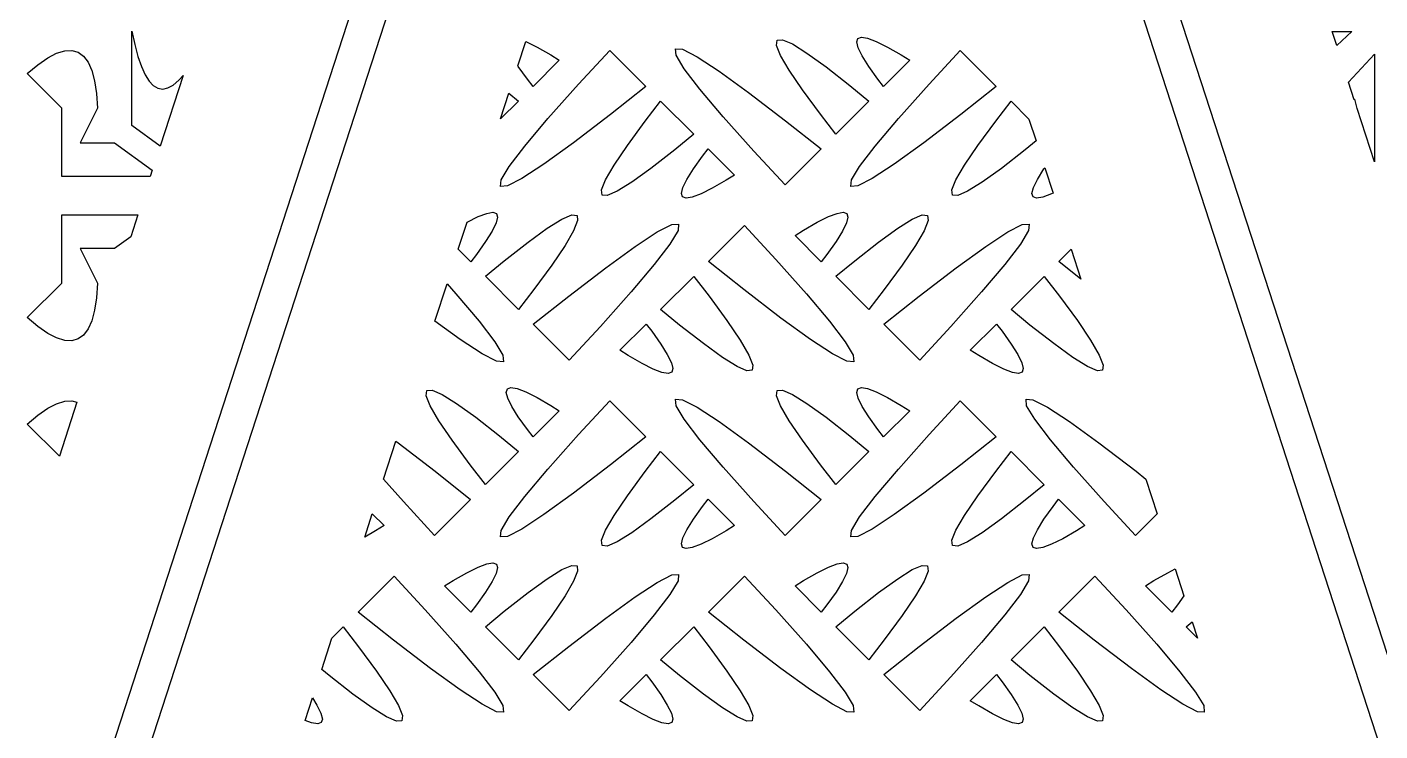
# Model space of a CAD drawing. Header units: metres. Extents: x 20 to 1108, y 20 to 485.
# Drawn here: x 578.9 to 694.7, y 323.8 to 384.1 of the extents above; entities that cross this region are included whole.
import ezdxf

# ---------------------------------------------------------------- set-up
doc = ezdxf.new("R2010")
doc.units = ezdxf.units.M

msp = doc.modelspace()

# ---------------------------------------------------------------- linework, layer by layer
for p, q in [((563.926, 253.826), (638.926, 484.652)), ((642.081, 484.652), (567.081, 253.826)), ((717.081, 253.826), (642.081, 484.652)), ((645.235, 484.652), (720.235, 253.826)), ((587.91, 375.661), (587.91, 383.731)), ((587.91, 383.731), (588.149, 382.579)), ((690.654, 383.7), (692.349, 383.7)), ((691.044, 382.501), (690.654, 383.7)), ((692.349, 383.7), (691.044, 382.501)), ((588.149, 382.579), (588.418, 381.56)), ((620.945, 380.771), (621.621, 382.852)), ((621.621, 382.852), (621.625, 382.851)), ((621.625, 382.851), (622.587, 382.368)), ((622.587, 382.368), (623.767, 381.691)), ((634.502, 381.662), (634.452, 382.216)), ((634.452, 382.216), (635.043, 382.177)), ((643.1, 382.508), (643.154, 382.956)), ((643.442, 381.651), (643.1, 382.508)), ((643.154, 382.956), (643.603, 382.998)), ((643.603, 382.998), (644.45, 382.632)), ((644.45, 382.632), (645.696, 381.858)), ((649.955, 382.81), (650.047, 383.113)), ((650.079, 382.309), (649.955, 382.81)), ((650.047, 383.113), (650.355, 383.223)), ((650.422, 381.609), (650.079, 382.309)), ((650.355, 383.223), (650.88, 383.134)), ((650.88, 383.134), (651.625, 382.851)), ((651.625, 382.851), (652.587, 382.368)), ((652.587, 382.368), (653.767, 381.691)), ((579.848, 380.861), (580.691, 381.443)), ((580.691, 381.443), (581.459, 381.839)), ((581.459, 381.839), (582.15, 382.052)), ((582.15, 382.052), (582.765, 382.081)), ((582.765, 382.081), (583.304, 381.927)), ((583.304, 381.927), (583.767, 381.588)), ((583.767, 381.588), (584.154, 381.068)), ((584.154, 381.068), (584.465, 380.361)), ((588.418, 381.56), (588.711, 380.697)), ((624.489, 381.238), (622.242, 378.991)), ((623.767, 381.691), (624.489, 381.238)), ((626.146, 379.193), (628.817, 382.085)), ((628.817, 382.085), (631.9, 379.003)), ((635.195, 380.508), (634.502, 381.662)), ((635.043, 382.177), (636.281, 381.542)), ((636.281, 381.542), (638.166, 380.31)), ((644.18, 380.381), (643.442, 381.651)), ((645.696, 381.858), (647.339, 380.672)), ((650.981, 380.711), (650.422, 381.609)), ((654.489, 381.238), (652.242, 378.991)), ((653.767, 381.691), (654.489, 381.238)), ((656.146, 379.193), (658.817, 382.085)), ((658.817, 382.085), (661.9, 379.003)), ((692.067, 379.353), (694.283, 381.767)), ((694.283, 381.767), (694.283, 372.531)), ((578.931, 380.1), (579.848, 380.861)), ((581.913, 377.142), (578.931, 380.1)), ((584.465, 380.361), (584.701, 379.472)), ((588.711, 380.697), (589.029, 379.994)), ((589.029, 379.994), (589.37, 379.45)), ((592.286, 379.941), (590.316, 373.877)), ((591.918, 379.527), (592.286, 379.941)), ((620.981, 380.711), (620.945, 380.771)), ((621.758, 379.618), (620.981, 380.711)), ((636.534, 378.755), (635.195, 380.508)), ((638.166, 380.31), (640.695, 378.479)), ((645.317, 378.704), (644.18, 380.381)), ((647.339, 380.672), (649.378, 379.079)), ((651.758, 379.618), (650.981, 380.711)), ((584.701, 379.472), (584.86, 378.398)), ((589.37, 379.45), (589.735, 379.066)), ((589.735, 379.066), (590.125, 378.838)), ((590.125, 378.838), (590.537, 378.773)), ((590.537, 378.773), (590.974, 378.864)), ((590.974, 378.864), (591.435, 379.116)), ((591.435, 379.116), (591.918, 379.527)), ((622.242, 378.991), (621.758, 379.618)), ((623.518, 376.246), (626.146, 379.193)), ((631.9, 379.003), (628.868, 376.602)), ((638.518, 376.406), (636.534, 378.755)), ((649.378, 379.079), (650.999, 377.748)), ((652.242, 378.991), (651.758, 379.618)), ((653.518, 376.246), (656.146, 379.193)), ((661.9, 379.003), (658.868, 376.602)), ((692.551, 377.86), (692.067, 379.353)), ((584.86, 378.398), (584.944, 377.141)), ((619.464, 376.214), (620.181, 378.419)), ((620.999, 377.748), (619.464, 376.214)), ((620.181, 378.419), (620.999, 377.748)), ((631.85, 376.035), (633.167, 377.736)), ((633.167, 377.736), (635.998, 374.905)), ((640.695, 378.479), (643.868, 376.051)), ((646.85, 376.617), (645.317, 378.704)), ((650.999, 377.748), (648.167, 374.916)), ((661.85, 376.035), (663.167, 377.736)), ((663.167, 377.736), (664.701, 376.202)), ((692.603, 377.894), (692.551, 377.86)), ((692.798, 377.103), (692.603, 377.894)), ((581.913, 371.302), (581.913, 377.142)), ((584.944, 377.141), (583.461, 374.178)), ((628.868, 376.602), (625.695, 374.173)), ((648.167, 374.916), (646.85, 376.617)), ((658.868, 376.602), (655.695, 374.173)), ((694.283, 372.531), (692.798, 377.103)), ((590.316, 373.877), (587.91, 375.661)), ((621.534, 373.898), (623.518, 376.246)), ((630.317, 373.948), (631.85, 376.035)), ((641.146, 373.459), (638.518, 376.406)), ((643.868, 376.051), (646.9, 373.65)), ((651.534, 373.898), (653.518, 376.246)), ((660.317, 373.948), (661.85, 376.035)), ((664.701, 376.202), (665.307, 374.337)), ((583.461, 374.178), (586.425, 374.178)), ((586.425, 374.178), (589.646, 371.818)), ((625.695, 374.173), (623.166, 372.343)), ((635.998, 374.905), (634.378, 373.573)), ((655.695, 374.173), (653.166, 372.343)), ((665.307, 374.337), (664.378, 373.573)), ((620.195, 372.145), (621.534, 373.898)), ((629.18, 372.272), (630.317, 373.948)), ((634.378, 373.573), (632.339, 371.981)), ((635.981, 371.942), (636.758, 373.034)), ((636.758, 373.034), (637.242, 373.661)), ((637.242, 373.661), (639.489, 371.414)), ((643.817, 370.568), (641.146, 373.459)), ((646.9, 373.65), (643.817, 370.568)), ((650.195, 372.145), (651.534, 373.898)), ((659.18, 372.272), (660.317, 373.948)), ((664.378, 373.573), (662.339, 371.981)), ((589.646, 371.818), (589.479, 371.302)), ((619.502, 370.99), (620.195, 372.145)), ((623.166, 372.343), (621.281, 371.11)), ((628.442, 371.003), (629.18, 372.272)), ((632.339, 371.981), (630.696, 370.795)), ((635.422, 371.044), (635.981, 371.942)), ((649.502, 370.99), (650.195, 372.145)), ((653.166, 372.343), (651.281, 371.11)), ((658.442, 371.003), (659.18, 372.272)), ((662.339, 371.981), (660.696, 370.795)), ((665.422, 371.044), (665.981, 371.942)), ((665.981, 371.942), (666.052, 372.041)), ((666.052, 372.041), (666.758, 369.869)), ((589.479, 371.302), (581.913, 371.302)), ((619.452, 370.437), (619.502, 370.99)), ((621.281, 371.11), (620.043, 370.476)), ((628.1, 370.145), (628.442, 371.003)), ((630.696, 370.795), (629.45, 370.021)), ((635.079, 370.344), (635.422, 371.044)), ((638.767, 370.962), (637.587, 370.284)), ((639.489, 371.414), (638.767, 370.962)), ((649.452, 370.437), (649.502, 370.99)), ((651.281, 371.11), (650.043, 370.476)), ((658.1, 370.145), (658.442, 371.003)), ((660.696, 370.795), (659.45, 370.021)), ((665.079, 370.344), (665.422, 371.044)), ((620.043, 370.476), (619.452, 370.437)), ((628.154, 369.696), (628.1, 370.145)), ((628.603, 369.654), (628.154, 369.696)), ((629.45, 370.021), (628.603, 369.654)), ((634.955, 369.843), (635.079, 370.344)), ((635.047, 369.539), (634.955, 369.843)), ((635.355, 369.43), (635.047, 369.539)), ((635.88, 369.519), (635.355, 369.43)), ((636.625, 369.802), (635.88, 369.519)), ((637.587, 370.284), (636.625, 369.802)), ((650.043, 370.476), (649.452, 370.437)), ((658.154, 369.696), (658.1, 370.145)), ((658.603, 369.654), (658.154, 369.696)), ((659.45, 370.021), (658.603, 369.654)), ((664.955, 369.843), (665.079, 370.344)), ((665.047, 369.539), (664.955, 369.843)), ((665.355, 369.43), (665.047, 369.539)), ((665.88, 369.519), (665.355, 369.43)), ((666.625, 369.802), (665.88, 369.519)), ((666.758, 369.869), (666.625, 369.802)), ((581.913, 362.163), (581.913, 368.003)), ((581.913, 368.003), (588.407, 368.003)), ((588.407, 368.003), (587.8, 366.135)), ((615.842, 365.068), (616.593, 367.377)), ((616.593, 367.377), (617.537, 367.851)), ((617.537, 367.851), (618.281, 368.134)), ((618.281, 368.134), (618.806, 368.223)), ((619.083, 367.308), (618.74, 366.609)), ((618.806, 368.223), (619.115, 368.113)), ((619.207, 367.81), (619.083, 367.308)), ((619.115, 368.113), (619.207, 367.81)), ((623.465, 366.858), (624.712, 367.632)), ((624.712, 367.632), (625.558, 367.998)), ((625.558, 367.998), (626.007, 367.956)), ((626.061, 367.508), (625.719, 366.65)), ((626.007, 367.956), (626.061, 367.508)), ((632.88, 366.542), (634.119, 367.177)), ((634.119, 367.177), (634.71, 367.216)), ((634.71, 367.216), (634.66, 366.662)), ((645.394, 366.691), (646.575, 367.368)), ((646.575, 367.368), (647.537, 367.851)), ((647.537, 367.851), (648.281, 368.134)), ((648.281, 368.134), (648.806, 368.223)), ((649.083, 367.308), (648.74, 366.609)), ((648.806, 368.223), (649.115, 368.113)), ((649.207, 367.81), (649.083, 367.308)), ((649.115, 368.113), (649.207, 367.81)), ((653.465, 366.858), (654.712, 367.632)), ((654.712, 367.632), (655.558, 367.998)), ((655.558, 367.998), (656.007, 367.956)), ((656.061, 367.508), (655.719, 366.65)), ((656.007, 367.956), (656.061, 367.508)), ((662.88, 366.542), (664.119, 367.177)), ((664.119, 367.177), (664.71, 367.216)), ((664.71, 367.216), (664.66, 366.662)), ((587.8, 366.135), (586.425, 365.127)), ((618.74, 366.609), (618.18, 365.711)), ((621.823, 365.672), (623.465, 366.858)), ((625.719, 366.65), (624.98, 365.38)), ((630.996, 365.31), (632.88, 366.542)), ((634.66, 366.662), (633.966, 365.508)), ((637.261, 364.003), (640.344, 367.085)), ((640.344, 367.085), (643.015, 364.193)), ((644.672, 366.238), (645.394, 366.691)), ((646.92, 363.991), (644.672, 366.238)), ((648.74, 366.609), (648.18, 365.711)), ((651.823, 365.672), (653.465, 366.858)), ((655.719, 366.65), (654.98, 365.38)), ((660.996, 365.31), (662.88, 366.542)), ((664.66, 366.662), (663.966, 365.508)), ((586.425, 365.127), (583.461, 365.127)), ((583.461, 365.127), (584.944, 362.164)), ((616.92, 363.991), (615.842, 365.068)), ((618.18, 365.711), (617.403, 364.618)), ((619.784, 364.079), (621.823, 365.672)), ((624.98, 365.38), (623.844, 363.704)), ((628.466, 363.48), (630.996, 365.31)), ((633.966, 365.508), (632.627, 363.755)), ((648.18, 365.711), (647.403, 364.618)), ((649.784, 364.079), (651.823, 365.672)), ((654.98, 365.38), (653.844, 363.704)), ((658.466, 363.48), (660.996, 365.31)), ((663.966, 365.508), (662.627, 363.755)), ((667.261, 364.003), (668.321, 365.063)), ((668.321, 365.063), (669.151, 362.506)), ((617.403, 364.618), (616.92, 363.991)), ((618.164, 362.747), (619.784, 364.079)), ((623.844, 363.704), (622.311, 361.617)), ((632.627, 363.755), (630.643, 361.406)), ((640.294, 361.602), (637.261, 364.003)), ((643.015, 364.193), (645.643, 361.246)), ((647.403, 364.618), (646.92, 363.991)), ((648.164, 362.747), (649.784, 364.079)), ((653.844, 363.704), (652.311, 361.617)), ((662.627, 363.755), (660.643, 361.406)), ((669.151, 362.506), (667.261, 364.003)), ((620.995, 359.916), (618.164, 362.747)), ((625.294, 361.051), (628.466, 363.48)), ((633.163, 359.904), (635.995, 362.736)), ((635.995, 362.736), (637.311, 361.035)), ((650.995, 359.916), (648.164, 362.747)), ((655.294, 361.051), (658.466, 363.48)), ((663.163, 359.904), (665.995, 362.736)), ((665.995, 362.736), (667.311, 361.035)), ((578.931, 359.205), (581.913, 362.163)), ((584.944, 362.164), (584.86, 360.907)), ((613.839, 358.903), (614.88, 362.104)), ((614.88, 362.104), (615.643, 361.246)), ((622.311, 361.617), (620.995, 359.916)), ((630.643, 361.406), (628.015, 358.459)), ((643.466, 359.174), (640.294, 361.602)), ((652.311, 361.617), (650.995, 359.916)), ((660.643, 361.406), (658.015, 358.459)), ((584.86, 360.907), (584.701, 359.833)), ((615.643, 361.246), (617.628, 358.898)), ((622.261, 358.65), (625.294, 361.051)), ((637.311, 361.035), (638.844, 358.948)), ((645.643, 361.246), (647.628, 358.898)), ((652.261, 358.65), (655.294, 361.051)), ((667.311, 361.035), (668.844, 358.948)), ((579.848, 358.444), (578.931, 359.205)), ((584.701, 359.833), (584.465, 358.944)), ((634.784, 358.573), (633.163, 359.904)), ((645.996, 357.343), (643.466, 359.174)), ((664.784, 358.573), (663.163, 359.904)), ((580.691, 357.862), (579.848, 358.444)), ((584.154, 358.237), (583.767, 357.717)), ((584.465, 358.944), (584.154, 358.237)), ((615.996, 357.343), (613.839, 358.903)), ((617.628, 358.898), (618.966, 357.145)), ((625.344, 355.568), (622.261, 358.65)), ((628.015, 358.459), (625.344, 355.568)), ((629.672, 356.414), (631.92, 358.661)), ((631.92, 358.661), (632.403, 358.034)), ((632.403, 358.034), (633.18, 356.942)), ((636.823, 356.981), (634.784, 358.573)), ((638.844, 358.948), (639.981, 357.272)), ((647.628, 358.898), (648.966, 357.145)), ((655.344, 355.568), (652.261, 358.65)), ((658.015, 358.459), (655.344, 355.568)), ((659.672, 356.414), (661.92, 358.661)), ((661.92, 358.661), (662.403, 358.034)), ((662.403, 358.034), (663.18, 356.942)), ((666.823, 356.981), (664.784, 358.573)), ((668.844, 358.948), (669.981, 357.272)), ((581.459, 357.466), (580.691, 357.862)), ((582.15, 357.253), (581.459, 357.466)), ((582.765, 357.224), (582.15, 357.253)), ((583.304, 357.378), (582.765, 357.224)), ((583.767, 357.717), (583.304, 357.378)), ((617.88, 356.11), (615.996, 357.343)), ((618.966, 357.145), (619.66, 355.99)), ((633.18, 356.942), (633.74, 356.044)), ((638.465, 355.795), (636.823, 356.981)), ((639.981, 357.272), (640.719, 356.002)), ((647.88, 356.11), (645.996, 357.343)), ((648.966, 357.145), (649.66, 355.99)), ((663.18, 356.942), (663.74, 356.044)), ((668.465, 355.795), (666.823, 356.981)), ((669.981, 357.272), (670.719, 356.002)), ((619.119, 355.476), (617.88, 356.11)), ((619.66, 355.99), (619.71, 355.437)), ((630.394, 355.962), (629.672, 356.414)), ((631.575, 355.284), (630.394, 355.962)), ((633.74, 356.044), (634.083, 355.344)), ((639.712, 355.021), (638.465, 355.795)), ((640.719, 356.002), (641.061, 355.145)), ((649.119, 355.476), (647.88, 356.11)), ((649.66, 355.99), (649.71, 355.437)), ((660.394, 355.962), (659.672, 356.414)), ((661.575, 355.284), (660.394, 355.962)), ((663.74, 356.044), (664.083, 355.344)), ((669.712, 355.021), (668.465, 355.795)), ((670.719, 356.002), (671.061, 355.145)), ((619.71, 355.437), (619.119, 355.476)), ((632.537, 354.802), (631.575, 355.284)), ((633.281, 354.519), (632.537, 354.802)), ((633.806, 354.43), (633.281, 354.519)), ((634.115, 354.539), (633.806, 354.43)), ((634.083, 355.344), (634.207, 354.843)), ((634.207, 354.843), (634.115, 354.539)), ((640.558, 354.654), (639.712, 355.021)), ((641.007, 354.696), (640.558, 354.654)), ((641.061, 355.145), (641.007, 354.696)), ((649.71, 355.437), (649.119, 355.476)), ((662.537, 354.802), (661.575, 355.284)), ((663.281, 354.519), (662.537, 354.802)), ((663.806, 354.43), (663.281, 354.519)), ((664.115, 354.539), (663.806, 354.43)), ((664.083, 355.344), (664.207, 354.843)), ((664.207, 354.843), (664.115, 354.539)), ((670.558, 354.654), (669.712, 355.021)), ((671.007, 354.696), (670.558, 354.654)), ((671.061, 355.145), (671.007, 354.696)), ((613.1, 352.508), (613.154, 352.956)), ((613.442, 351.651), (613.1, 352.508)), ((613.154, 352.956), (613.603, 352.999)), ((613.603, 352.999), (614.45, 352.633)), ((614.45, 352.633), (615.696, 351.857)), ((619.955, 352.809), (620.047, 353.113)), ((620.079, 352.308), (619.955, 352.809)), ((620.047, 353.113), (620.355, 353.222)), ((620.422, 351.608), (620.079, 352.308)), ((620.355, 353.222), (620.88, 353.134)), ((620.88, 353.134), (621.625, 352.85)), ((621.625, 352.85), (622.587, 352.368)), ((622.587, 352.368), (623.767, 351.691)), ((634.502, 351.662), (634.452, 352.216)), ((634.452, 352.216), (635.043, 352.178)), ((635.043, 352.178), (636.281, 351.542)), ((643.1, 352.508), (643.154, 352.956)), ((643.442, 351.651), (643.1, 352.508)), ((643.154, 352.956), (643.603, 352.999)), ((643.603, 352.999), (644.45, 352.633)), ((644.45, 352.633), (645.696, 351.857)), ((649.955, 352.809), (650.047, 353.113)), ((650.079, 352.308), (649.955, 352.809)), ((650.047, 353.113), (650.355, 353.222)), ((650.422, 351.608), (650.079, 352.308)), ((650.355, 353.222), (650.88, 353.134)), ((650.88, 353.134), (651.625, 352.85)), ((651.625, 352.85), (652.587, 352.368)), ((652.587, 352.368), (653.767, 351.691)), ((664.502, 351.662), (664.452, 352.216)), ((664.452, 352.216), (665.043, 352.178)), ((665.043, 352.178), (666.281, 351.542)), ((579.848, 350.861), (580.691, 351.443)), ((580.691, 351.443), (581.459, 351.839)), ((581.459, 351.839), (582.15, 352.052)), ((583.194, 351.958), (581.698, 347.354)), ((582.15, 352.052), (582.765, 352.081)), ((582.765, 352.081), (583.194, 351.958)), ((614.18, 350.382), (613.442, 351.651)), ((615.696, 351.857), (617.339, 350.673)), ((620.981, 350.712), (620.422, 351.608)), ((624.489, 351.238), (622.242, 348.991)), ((623.767, 351.691), (624.489, 351.238)), ((626.146, 349.193), (628.817, 352.085)), ((628.817, 352.085), (631.9, 349.003)), ((635.195, 350.508), (634.502, 351.662)), ((636.281, 351.542), (638.166, 350.309)), ((644.18, 350.382), (643.442, 351.651)), ((645.696, 351.857), (647.339, 350.673)), ((650.981, 350.712), (650.422, 351.608)), ((654.489, 351.238), (652.242, 348.991)), ((653.767, 351.691), (654.489, 351.238)), ((656.146, 349.193), (658.817, 352.085)), ((658.817, 352.085), (661.9, 349.003)), ((665.195, 350.508), (664.502, 351.662)), ((666.281, 351.542), (668.166, 350.309)), ((578.931, 350.1), (579.848, 350.861)), ((581.698, 347.354), (578.931, 350.1)), ((615.317, 348.704), (614.18, 350.382)), ((617.339, 350.673), (619.378, 349.079)), ((621.758, 349.618), (620.981, 350.712)), ((636.534, 348.756), (635.195, 350.508)), ((638.166, 350.309), (640.695, 348.479)), ((645.317, 348.704), (644.18, 350.382)), ((647.339, 350.673), (649.378, 349.079)), ((651.758, 349.618), (650.981, 350.712)), ((666.534, 348.756), (665.195, 350.508)), ((668.166, 350.309), (670.695, 348.479)), ((616.85, 346.617), (615.317, 348.704)), ((619.378, 349.079), (620.999, 347.748)), ((622.242, 348.991), (621.758, 349.618)), ((623.518, 346.246), (626.146, 349.193)), ((631.9, 349.003), (628.868, 346.601)), ((638.518, 346.406), (636.534, 348.756)), ((646.85, 346.617), (645.317, 348.704)), ((649.378, 349.079), (650.999, 347.748)), ((652.242, 348.991), (651.758, 349.618)), ((653.518, 346.246), (656.146, 349.193)), ((661.9, 349.003), (658.868, 346.601)), ((668.518, 346.406), (666.534, 348.756)), ((609.442, 345.369), (610.499, 348.62)), ((610.499, 348.62), (610.695, 348.479)), ((610.695, 348.479), (613.868, 346.052)), ((620.999, 347.748), (618.167, 344.916)), ((631.85, 346.035), (633.167, 347.736)), ((633.167, 347.736), (635.998, 344.904)), ((640.695, 348.479), (643.868, 346.052)), ((650.999, 347.748), (648.167, 344.916)), ((661.85, 346.035), (663.167, 347.736)), ((663.167, 347.736), (665.998, 344.904)), ((670.695, 348.479), (673.868, 346.052)), ((618.167, 344.916), (616.85, 346.617)), ((628.868, 346.601), (625.695, 344.173)), ((641.146, 343.459), (638.518, 346.406)), ((648.167, 344.916), (646.85, 346.617)), ((658.868, 346.601), (655.695, 344.173)), ((671.146, 343.459), (668.518, 346.406)), ((611.146, 343.459), (609.442, 345.369)), ((613.868, 346.052), (616.9, 343.65)), ((621.534, 343.897), (623.518, 346.246)), ((630.317, 343.948), (631.85, 346.035)), ((643.868, 346.052), (646.9, 343.65)), ((651.534, 343.897), (653.518, 346.246)), ((660.317, 343.948), (661.85, 346.035)), ((673.868, 346.052), (674.715, 345.38)), ((674.715, 345.38), (675.675, 342.425)), ((625.695, 344.173), (623.166, 342.343)), ((635.998, 344.904), (634.378, 343.573)), ((655.695, 344.173), (653.166, 342.343)), ((665.998, 344.904), (664.378, 343.573)), ((613.817, 340.568), (611.146, 343.459)), ((616.9, 343.65), (613.817, 340.568)), ((620.195, 342.145), (621.534, 343.897)), ((629.18, 342.271), (630.317, 343.948)), ((634.378, 343.573), (632.339, 341.98)), ((635.981, 341.941), (636.758, 343.034)), ((636.758, 343.034), (637.242, 343.661)), ((637.242, 343.661), (639.489, 341.414)), ((643.817, 340.568), (641.146, 343.459)), ((646.9, 343.65), (643.817, 340.568)), ((650.195, 342.145), (651.534, 343.897)), ((659.18, 342.271), (660.317, 343.948)), ((664.378, 343.573), (662.339, 341.98)), ((665.981, 341.941), (666.758, 343.034)), ((666.758, 343.034), (667.242, 343.661)), ((667.242, 343.661), (669.489, 341.414)), ((673.817, 340.568), (671.146, 343.459)), ((607.837, 340.428), (608.484, 342.419)), ((608.484, 342.419), (609.489, 341.414)), ((619.502, 340.99), (620.195, 342.145)), ((623.166, 342.343), (621.281, 341.11)), ((628.442, 341.003), (629.18, 342.271)), ((632.339, 341.98), (630.696, 340.795)), ((635.422, 341.045), (635.981, 341.941)), ((649.502, 340.99), (650.195, 342.145)), ((653.166, 342.343), (651.281, 341.11)), ((658.442, 341.003), (659.18, 342.271)), ((662.339, 341.98), (660.696, 340.795)), ((665.422, 341.045), (665.981, 341.941)), ((675.675, 342.425), (673.817, 340.568)), ((608.767, 340.962), (607.837, 340.428)), ((609.489, 341.414), (608.767, 340.962)), ((619.452, 340.437), (619.502, 340.99)), ((621.281, 341.11), (620.043, 340.475)), ((628.1, 340.145), (628.442, 341.003)), ((630.696, 340.795), (629.45, 340.02)), ((635.079, 340.345), (635.422, 341.045)), ((638.767, 340.962), (637.587, 340.284)), ((639.489, 341.414), (638.767, 340.962)), ((649.452, 340.437), (649.502, 340.99)), ((651.281, 341.11), (650.043, 340.475)), ((658.1, 340.145), (658.442, 341.003)), ((660.696, 340.795), (659.45, 340.02)), ((665.079, 340.345), (665.422, 341.045)), ((668.767, 340.962), (667.587, 340.284)), ((669.489, 341.414), (668.767, 340.962)), ((620.043, 340.475), (619.452, 340.437)), ((628.154, 339.696), (628.1, 340.145)), ((628.603, 339.653), (628.154, 339.696)), ((629.45, 340.02), (628.603, 339.653)), ((634.955, 339.844), (635.079, 340.345)), ((635.047, 339.539), (634.955, 339.844)), ((635.355, 339.431), (635.047, 339.539)), ((635.88, 339.519), (635.355, 339.431)), ((636.625, 339.803), (635.88, 339.519)), ((637.587, 340.284), (636.625, 339.803)), ((650.043, 340.475), (649.452, 340.437)), ((658.154, 339.696), (658.1, 340.145)), ((658.603, 339.653), (658.154, 339.696)), ((659.45, 340.02), (658.603, 339.653)), ((664.955, 339.844), (665.079, 340.345)), ((665.047, 339.539), (664.955, 339.844)), ((665.355, 339.431), (665.047, 339.539)), ((665.88, 339.519), (665.355, 339.431)), ((666.625, 339.803), (665.88, 339.519)), ((667.587, 340.284), (666.625, 339.803)), ((618.281, 338.134), (618.806, 338.222)), ((618.806, 338.222), (619.115, 338.113)), ((648.281, 338.134), (648.806, 338.222)), ((648.806, 338.222), (649.115, 338.113)), ((607.261, 334.003), (610.344, 337.085)), ((610.344, 337.085), (613.015, 334.193)), ((615.394, 336.691), (616.575, 337.368)), ((616.575, 337.368), (617.537, 337.85)), ((617.537, 337.85), (618.281, 338.134)), ((619.083, 337.308), (618.74, 336.608)), ((619.207, 337.809), (619.083, 337.308)), ((619.115, 338.113), (619.207, 337.809)), ((623.465, 336.858), (624.712, 337.633)), ((624.712, 337.633), (625.558, 337.999)), ((625.558, 337.999), (626.007, 337.956)), ((626.061, 337.508), (625.719, 336.65)), ((626.007, 337.956), (626.061, 337.508)), ((632.88, 336.542), (634.119, 337.178)), ((634.119, 337.178), (634.71, 337.216)), ((634.71, 337.216), (634.66, 336.662)), ((637.261, 334.003), (640.344, 337.085)), ((640.344, 337.085), (643.015, 334.193)), ((645.394, 336.691), (646.575, 337.368)), ((646.575, 337.368), (647.537, 337.85)), ((647.537, 337.85), (648.281, 338.134)), ((649.083, 337.308), (648.74, 336.608)), ((649.207, 337.809), (649.083, 337.308)), ((649.115, 338.113), (649.207, 337.809)), ((653.465, 336.858), (654.712, 337.633)), ((654.712, 337.633), (655.558, 337.999)), ((655.558, 337.999), (656.007, 337.956)), ((656.061, 337.508), (655.719, 336.65)), ((656.007, 337.956), (656.061, 337.508)), ((662.88, 336.542), (664.119, 337.178)), ((664.119, 337.178), (664.71, 337.216)), ((664.71, 337.216), (664.66, 336.662)), ((667.261, 334.003), (670.344, 337.085)), ((670.344, 337.085), (673.015, 334.193)), ((675.394, 336.691), (676.575, 337.368)), ((676.575, 337.368), (677.214, 337.689)), ((677.214, 337.689), (677.959, 335.4)), ((614.672, 336.238), (615.394, 336.691)), ((616.92, 333.991), (614.672, 336.238)), ((618.74, 336.608), (618.18, 335.711)), ((621.823, 335.673), (623.465, 336.858)), ((625.719, 336.65), (624.98, 335.381)), ((630.996, 335.31), (632.88, 336.542)), ((634.66, 336.662), (633.966, 335.508)), ((644.672, 336.238), (645.394, 336.691)), ((646.92, 333.991), (644.672, 336.238)), ((648.74, 336.608), (648.18, 335.711)), ((651.823, 335.673), (653.465, 336.858)), ((655.719, 336.65), (654.98, 335.381)), ((660.996, 335.31), (662.88, 336.542)), ((664.66, 336.662), (663.966, 335.508)), ((674.672, 336.238), (675.394, 336.691)), ((676.92, 333.991), (674.672, 336.238)), ((618.18, 335.711), (617.403, 334.618)), ((619.784, 334.079), (621.823, 335.673)), ((624.98, 335.381), (623.844, 333.704)), ((628.466, 333.48), (630.996, 335.31)), ((633.966, 335.508), (632.627, 333.755)), ((648.18, 335.711), (647.403, 334.618)), ((649.784, 334.079), (651.823, 335.673)), ((654.98, 335.381), (653.844, 333.704)), ((658.466, 333.48), (660.996, 335.31)), ((663.966, 335.508), (662.627, 333.755)), ((677.959, 335.4), (677.403, 334.618)), ((610.294, 331.601), (607.261, 334.003)), ((613.015, 334.193), (615.643, 331.246)), ((617.403, 334.618), (616.92, 333.991)), ((618.164, 332.748), (619.784, 334.079)), ((623.844, 333.704), (622.311, 331.617)), ((632.627, 333.755), (630.643, 331.406)), ((640.294, 331.601), (637.261, 334.003)), ((643.015, 334.193), (645.643, 331.246)), ((647.403, 334.618), (646.92, 333.991)), ((648.164, 332.748), (649.784, 334.079)), ((653.844, 333.704), (652.311, 331.617)), ((662.627, 333.755), (660.643, 331.406)), ((670.294, 331.601), (667.261, 334.003)), ((673.015, 334.193), (675.643, 331.246)), ((677.403, 334.618), (676.92, 333.991)), ((605.021, 331.763), (605.995, 332.736)), ((605.995, 332.736), (607.311, 331.035)), ((620.995, 329.916), (618.164, 332.748)), ((625.294, 331.052), (628.466, 333.48)), ((633.163, 329.904), (635.995, 332.736)), ((635.995, 332.736), (637.311, 331.035)), ((650.995, 329.916), (648.164, 332.748)), ((655.294, 331.052), (658.466, 333.48)), ((663.163, 329.904), (665.995, 332.736)), ((665.995, 332.736), (667.311, 331.035)), ((678.164, 332.748), (678.681, 333.174)), ((679.136, 331.776), (678.164, 332.748)), ((678.681, 333.174), (679.136, 331.776)), ((604.153, 329.091), (605.021, 331.763)), ((613.466, 329.174), (610.294, 331.601)), ((622.311, 331.617), (620.995, 329.916)), ((630.643, 331.406), (628.015, 328.459)), ((643.466, 329.174), (640.294, 331.601)), ((652.311, 331.617), (650.995, 329.916)), ((660.643, 331.406), (658.015, 328.459)), ((673.466, 329.174), (670.294, 331.601)), ((607.311, 331.035), (608.844, 328.948)), ((615.643, 331.246), (617.628, 328.897)), ((622.261, 328.65), (625.294, 331.052)), ((637.311, 331.035), (638.844, 328.948)), ((645.643, 331.246), (647.628, 328.897)), ((652.261, 328.65), (655.294, 331.052)), ((667.311, 331.035), (668.844, 328.948)), ((675.643, 331.246), (677.628, 328.897)), ((604.784, 328.573), (604.153, 329.091)), ((608.844, 328.948), (609.981, 327.271)), ((615.996, 327.344), (613.466, 329.174)), ((634.784, 328.573), (633.163, 329.904)), ((638.844, 328.948), (639.981, 327.271)), ((645.996, 327.344), (643.466, 329.174)), ((664.784, 328.573), (663.163, 329.904)), ((668.844, 328.948), (669.981, 327.271)), ((675.996, 327.344), (673.466, 329.174)), ((606.823, 326.98), (604.784, 328.573)), ((617.628, 328.897), (618.966, 327.145)), ((625.344, 325.568), (622.261, 328.65)), ((628.015, 328.459), (625.344, 325.568)), ((629.672, 326.414), (631.92, 328.661)), ((631.92, 328.661), (632.403, 328.034)), ((632.403, 328.034), (633.18, 326.941)), ((636.823, 326.98), (634.784, 328.573)), ((647.628, 328.897), (648.966, 327.145)), ((655.344, 325.568), (652.261, 328.65)), ((658.015, 328.459), (655.344, 325.568)), ((659.672, 326.414), (661.92, 328.661)), ((661.92, 328.661), (662.403, 328.034)), ((662.403, 328.034), (663.18, 326.941)), ((666.823, 326.98), (664.784, 328.573)), ((677.628, 328.897), (678.966, 327.145)), ((602.735, 324.727), (603.361, 326.652)), ((603.361, 326.652), (603.74, 326.045)), ((608.465, 325.796), (606.823, 326.98)), ((609.981, 327.271), (610.719, 326.002)), ((617.88, 326.11), (615.996, 327.344)), ((618.966, 327.145), (619.66, 325.99)), ((633.18, 326.941), (633.74, 326.045)), ((638.465, 325.796), (636.823, 326.98)), ((639.981, 327.271), (640.719, 326.002)), ((647.88, 326.11), (645.996, 327.344)), ((648.966, 327.145), (649.66, 325.99)), ((663.18, 326.941), (663.74, 326.045)), ((668.465, 325.796), (666.823, 326.98)), ((669.981, 327.271), (670.719, 326.002)), ((677.88, 326.11), (675.996, 327.344)), ((678.966, 327.145), (679.66, 325.99)), ((603.74, 326.045), (604.083, 325.345)), ((609.712, 325.02), (608.465, 325.796)), ((610.719, 326.002), (611.061, 325.145)), ((619.119, 325.475), (617.88, 326.11)), ((619.71, 325.437), (619.119, 325.475)), ((619.66, 325.99), (619.71, 325.437)), ((630.394, 325.962), (629.672, 326.414)), ((631.575, 325.284), (630.394, 325.962)), ((633.74, 326.045), (634.083, 325.345)), ((639.712, 325.02), (638.465, 325.796)), ((640.719, 326.002), (641.061, 325.145)), ((649.119, 325.475), (647.88, 326.11)), ((649.71, 325.437), (649.119, 325.475)), ((649.66, 325.99), (649.71, 325.437)), ((660.394, 325.962), (659.672, 326.414)), ((661.575, 325.284), (660.394, 325.962)), ((663.74, 326.045), (664.083, 325.345)), ((669.712, 325.02), (668.465, 325.796)), ((670.719, 326.002), (671.061, 325.145)), ((679.119, 325.475), (677.88, 326.11)), ((679.71, 325.437), (679.119, 325.475)), ((679.66, 325.99), (679.71, 325.437)), ((603.281, 324.519), (602.735, 324.727)), ((603.806, 324.431), (603.281, 324.519)), ((604.115, 324.539), (603.806, 324.431)), ((604.083, 325.345), (604.207, 324.844)), ((604.207, 324.844), (604.115, 324.539)), ((610.558, 324.653), (609.712, 325.02)), ((611.007, 324.696), (610.558, 324.653)), ((611.061, 325.145), (611.007, 324.696)), ((632.537, 324.803), (631.575, 325.284)), ((633.281, 324.519), (632.537, 324.803)), ((633.806, 324.431), (633.281, 324.519)), ((634.115, 324.539), (633.806, 324.431)), ((634.083, 325.345), (634.207, 324.844)), ((634.207, 324.844), (634.115, 324.539)), ((640.558, 324.653), (639.712, 325.02)), ((641.007, 324.696), (640.558, 324.653)), ((641.061, 325.145), (641.007, 324.696)), ((662.537, 324.803), (661.575, 325.284)), ((663.281, 324.519), (662.537, 324.803)), ((663.806, 324.431), (663.281, 324.519)), ((664.115, 324.539), (663.806, 324.431)), ((664.083, 325.345), (664.207, 324.844)), ((664.207, 324.844), (664.115, 324.539)), ((670.558, 324.653), (669.712, 325.02)), ((671.007, 324.696), (670.558, 324.653)), ((671.061, 325.145), (671.007, 324.696))]:
    msp.add_line(p, q)

doc.saveas('drawing.dxf')
